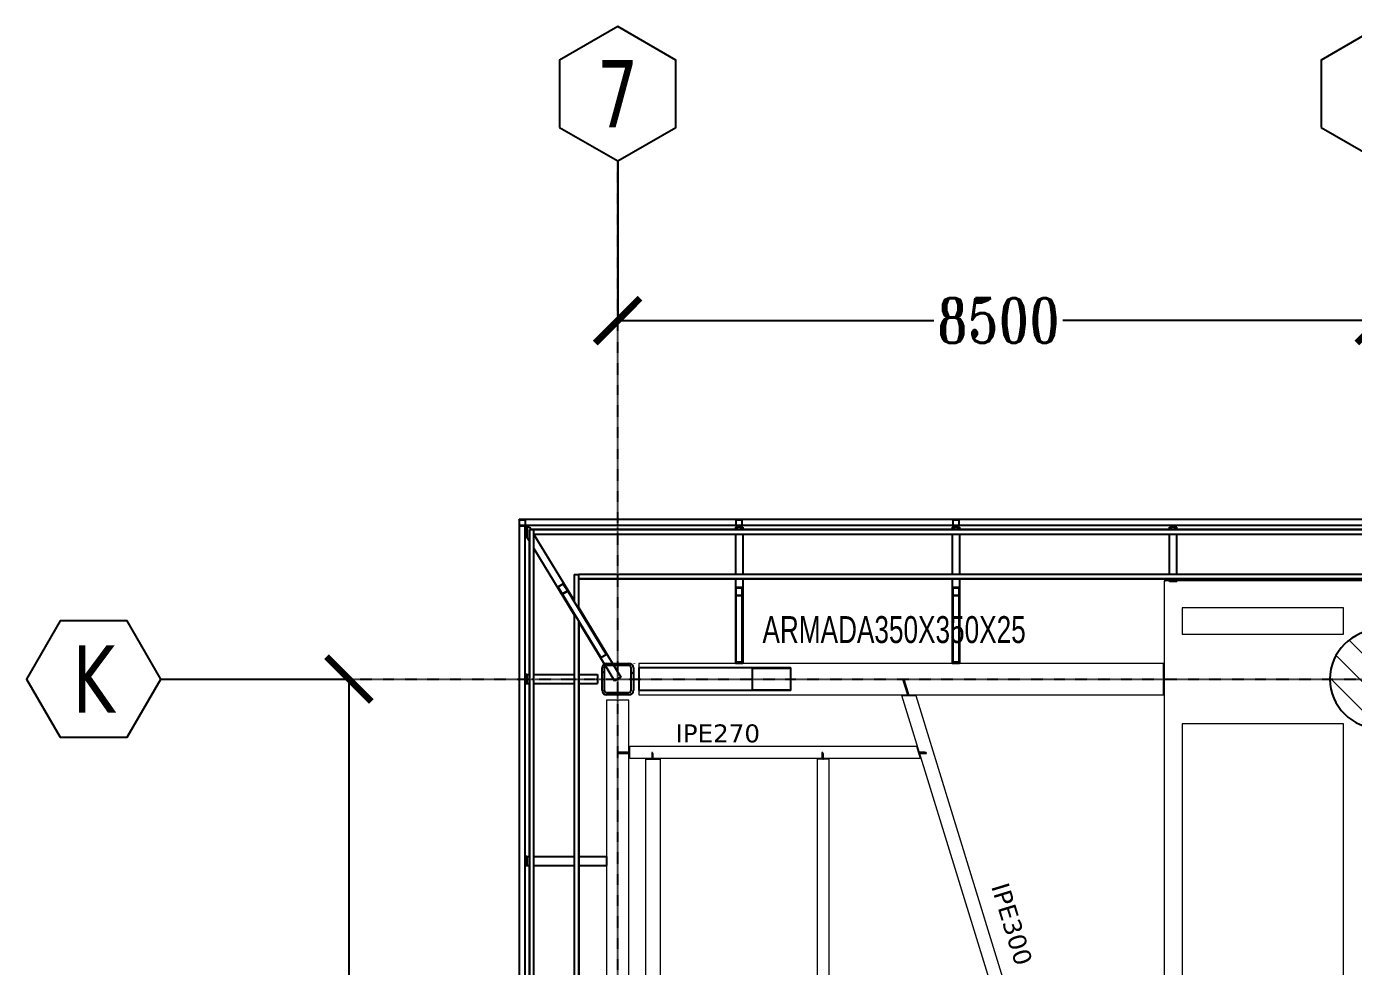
# Model space of a CAD drawing. Header units: millimetres. Extents: x -6598 to 74598, y -11659 to 33736.
# Drawn here: x -6598 to 8212, y 22294 to 32781 of the extents above; entities that cross this region are included whole.
import ezdxf
from ezdxf.enums import TextEntityAlignment as Align

# ---------------------------------------------------------------- set-up
doc = ezdxf.new("R2010")
doc.units = ezdxf.units.MM
doc.header["$LTSCALE"] = 0.95
doc.linetypes.add('DXK_LINE_DOT3', pattern=[5.9187, 2.979, -0.9799, 0.9799, -0.9799])
for name, color, linetype, lineweight in [('0-1', 7, 'Continuous', 5), ('E_B_PLACA-1', 10, 'Continuous', 25), ('E_B_PLACA-2', 254, 'Continuous', 25), ('E_COLUMNAS', 1, 'Continuous', 18), ('E_COLUMNAS-1', 254, 'Continuous', 25), ('E_COLUMNAS-2', 1, 'Continuous', 9), ('E_COLUMNAS-3', 1, 'Continuous', 35), ('E_COLUMNAS-4', 1, 'Continuous', 25), ('E_TEXTO', 3, 'Continuous', 9), ('E_VIGAS', 5, 'Continuous', 9), ('E_VIGAS-1', 5, 'Continuous', 25), ('E_VIGAS-2', 10, 'Continuous', 25), ('E_VIGAS-3', 5, 'Continuous', 25), ('HCB-VIGAS', 4, 'Continuous', 15), ('S-COLS-HDLN-1', 52, 'Continuous', 9)]:
    doc.layers.add(name, color=color, linetype=linetype, lineweight=lineweight)
for name, color, linetype in [('COTAS', 8, 'Continuous'), ('HCB-EJES', 1, 'Continuous'), ('HCB-ROTULOS', 2, 'Continuous')]:
    doc.layers.add(name, color=color, linetype=linetype)
doc.styles.add('Arial Narrow', font='', dxfattribs={"width": 0.85, "height": 0.3})
doc.styles.add('ROMANT', font='romant.shx', dxfattribs={"width": 0.8})
doc.styles.add('VERDANA', font='verdana.ttf')
doc.styles.get('Arial Narrow').set_extended_font_data('Arial Narrow')
doc.dimstyles.new('1.125', dxfattribs={"dimscale": 0, "dimtxt": 500, "dimasz": 500, "dimexe": 4, "dimexo": 4, "dimgap": 15, "dimtad": 0, "dimdec": 0, "dimzin": 4, "dimdsep": 46, "dimtxsty": 'ROMANT', "dimblk": 'ARCHTICK', "dimcen": -10, "dimclrd": 256, "dimclrt": 3, "dimadec": 0, "dimazin": 0, "dimtfac": 1, "dimtdec": 0, "dimtix": 1, "dimtmove": 0, "dimatfit": 0, "dimldrblk": 'OBLIQUE', "dimfxl": 0.05, "dimtolj": 1, "dimtzin": 0, "dimarcsym": 0})
pattern_1 = [(45, (0, 0), (-0.3768879, 0.3768879), []), (45, (0, 0.571), (-0.3768879, 0.3768879), [])]

# ---------------------------------------------------------------- blocks, each defined once
blk = doc.blocks.new('EST_SFM_VIGA-METALICA-SECCION-C - EST_SFM_VIGA-METALICA-UPN160-1604346-_58_00m_N_E_-NIVEL-15 DOC')
at = {"layer": 'E_VIGAS-1'}
for p, q in [((-35.18, 0.012), (-35.18, 0.018)), ((-35.174, 0.018), (-35.18, 0.018)), ((-32.755, 0.018), (-35.116, 0.018)), ((-30.335, 0.018), (-32.697, 0.018)), ((30.11, 0.018), (-30.277, 0.018)), ((-35.178, -0.047), (-35.112, -0.047)), ((-35.11, -0.047), (-32.761, -0.047)), ((-32.76, -0.047), (-32.693, -0.047)), ((-32.692, -0.047), (-30.341, -0.047)), ((-30.34, -0.047), (-30.273, -0.047)), ((-30.272, -0.047), (30.104, -0.047))]:
    blk.add_line(p, q, dxfattribs=at)
blk = doc.blocks.new('EST_SFM_VIGA-METALICA-SECCION-C - EST_SFM_VIGA-METALICA-UPN160-1602621-_58_00m_N_E_-NIVEL-15 DOC')
at = {"layer": 'E_VIGAS-1'}
for p, q in [((-14.46, -0.016), (-14.46, 0.047)), ((-14.457, 0.047), (-14.46, 0.047)), ((14.466, 0.047), (-14.455, 0.047)), ((-14.46, -0.018), (14.471, -0.018))]:
    blk.add_line(p, q, dxfattribs=at)
blk = doc.blocks.new('EST_SFM_VIGA-METALICA-SECCION-C - EST_SFM_VIGA-METALICA-UPN100-1529610-_58_00m_N_E_-NIVEL-15 DOC')
at = {"layer": 'E_VIGAS-2'}
for p, q in [((-14.442, -0.018), (-14.442, 0.032)), ((14.393, 0.032), (-14.441, 0.032)), ((-14.442, -0.018), (14.393, -0.018))]:
    blk.add_line(p, q, dxfattribs=at)
blk = doc.blocks.new('EST_SFM_VIGA-METALICA-SECCION-C - EST_SFM_VIGA-METALICA-UPN100-1529678-_58_00m_N_E_-NIVEL-15 DOC')
at = {"layer": 'E_VIGAS-2'}
for p, q in [((-13.943, -0.032), (-13.943, 0.018)), ((-13.556, 0.018), (-13.943, 0.018)), ((13.374, 0.018), (-13.422, 0.018)), ((-13.942, -0.032), (-13.638, -0.032)), ((-13.504, -0.032), (13.456, -0.032))]:
    blk.add_line(p, q, dxfattribs=at)
blk = doc.blocks.new('EST_SFM_VIGA-METALICA-SECCION-C - EST_SFM_VIGA-METALICA-UPN100-1526554-_58_00m_N_E_-NIVEL-15 DOC')
at = {"layer": 'E_VIGAS-2'}
for p, q in [((-34.929, -0.032), (-34.929, 0.018)), ((34.942, 0.018), (-34.929, 0.018)), ((-34.929, -0.032), (34.942, -0.032))]:
    blk.add_line(p, q, dxfattribs=at)
blk = doc.blocks.new('EST_SFM_VIGA-METALICA-SECCION-C - EST_SFM_VIGA-METALICA-UPN100-1526616-_58_00m_N_E_-NIVEL-15 DOC')
at = {"layer": 'E_VIGAS-2'}
for p, q in [((-34.827, -0.018), (-34.827, 0.032)), ((34.044, 0.032), (-34.827, 0.032)), ((-34.827, -0.018), (34.044, -0.018))]:
    blk.add_line(p, q, dxfattribs=at)
blk = doc.blocks.new('EST_SCM_COLUMNA-METALICA-SECCION-CUADRADA - EST_SCM_COLUMNA-TUBULAR-CUADRADA_PTEØ_70x70 e_3mm-V1-_58_00m_N_E_-NIVEL-15 DOC')
at = {"layer": 'E_COLUMNAS-1'}
for p, q in [((-0.035, 0.029), (-0.035, -0.029)), ((-0.032, -0.029), (-0.032, 0.029)), ((0.029, 0.035), (-0.029, 0.035)), ((-0.029, 0.032), (0.029, 0.032)), ((0.032, 0.029), (0.032, -0.029)), ((0.035, -0.029), (0.035, 0.029)), ((0.029, -0.032), (-0.029, -0.032)), ((-0.029, -0.035), (0.029, -0.035))]:
    blk.add_line(p, q, dxfattribs=at)
for centre, radius, start, end in [((-0.029, 0.029), 0.006, 90, 180), ((-0.029, 0.029), 0.003, 90, 180), ((0.029, 0.029), 0.006, 360, 90), ((0.029, 0.029), 0.003, 0, 90), ((-0.029, -0.029), 0.006, 180, 270), ((-0.029, -0.029), 0.003, 180, 270), ((0.029, -0.029), 0.006, 270, 360), ((0.029, -0.029), 0.003, 270, 360), ((0.029, -0.029), 0.006, 280, 350), ((0.029, -0.029), 0.003, 300, 330)]:
    blk.add_arc(centre, radius, start, end, dxfattribs=at)
blk = doc.blocks.new('EST_SCM_COLUMNA-METALICA-SECCION-CUADRADA - EST_SCM_COLUMNA-TUBULAR-CUADRADA_PTEØ_70x70 e_3mm-V6-_58_00m_N_E_-NIVEL-15 DOC')
at = {"layer": 'E_COLUMNAS-2'}
h = blk.add_hatch(dxfattribs=at)
h.set_pattern_fill('FP_3', color=256, style=0, pattern_type=2)
h.set_pattern_definition([(135, (72.807, -167.908), (-0.15909903, -0.15909903), [])])
h.paths.add_polyline_path([(0.029, -0.035), (0.033, -0.033), (0.035, -0.029), (0.031, -0.031)])
h.paths.add_polyline_path([(-0.029, -0.035), (-0.031, -0.031), (-0.035, -0.029), (-0.033, -0.033)])
h.paths.add_polyline_path([(-0.009, -0.035), (0.029, -0.035), (0.029, -0.032), (-0.029, -0.032), (-0.029, -0.035)])
h.paths.add_polyline_path([(-0.035, 0.029), (-0.031, 0.031), (-0.029, 0.035), (-0.033, 0.033)])
h.paths.add_polyline_path([(-0.032, -0.029), (-0.032, 0.029), (-0.035, 0.029), (-0.035, -0.029)])
h.paths.add_polyline_path([(0.035, 0.029), (0.033, 0.033), (0.029, 0.035), (0.031, 0.031)])
h.paths.add_polyline_path([(0.032, -0.029), (0.035, -0.029), (0.035, 0.029), (0.032, 0.029)])
h.paths.add_polyline_path([(-0.029, 0.032), (0.029, 0.032), (0.029, 0.035), (-0.029, 0.035)])
at = {"layer": 'E_COLUMNAS-1'}
for p, q in [((-0.035, 0.029), (-0.035, -0.029)), ((-0.032, -0.029), (-0.032, 0.029)), ((0.029, 0.035), (-0.029, 0.035)), ((-0.029, 0.032), (0.029, 0.032)), ((0.032, 0.029), (0.032, -0.029)), ((0.035, -0.029), (0.035, 0.029)), ((0.029, -0.032), (-0.029, -0.032)), ((-0.029, -0.035), (0.029, -0.035))]:
    blk.add_line(p, q, dxfattribs=at)
for centre, radius, start, end in [((-0.029, 0.029), 0.006, 90, 180), ((-0.029, 0.029), 0.003, 90, 180), ((0.029, 0.029), 0.006, 360, 90), ((0.029, 0.029), 0.003, 0, 90), ((-0.029, -0.029), 0.006, 180, 270), ((-0.029, -0.029), 0.006, 190, 270), ((-0.029, -0.029), 0.003, 180, 270), ((-0.029, -0.029), 0.003, 210, 270), ((0.029, -0.029), 0.006, 270, 360), ((0.029, -0.029), 0.003, 270, 360), ((0.029, -0.029), 0.006, 270, 350), ((0.029, -0.029), 0.003, 270, 330)]:
    blk.add_arc(centre, radius, start, end, dxfattribs=at)
blk = doc.blocks.new('EST_SCM_COLUMNA-METALICA-SECCION-CUADRADA - EST_SCM_COLUMNA-TUBULAR-CUADRADA_PTEØ_70x70 e_3mm-V7-_58_00m_N_E_-NIVEL-15 DOC')
at = {"layer": 'E_COLUMNAS-1'}
for p, q in [((-0.035, 0.029), (-0.035, -0.029)), ((-0.032, -0.029), (-0.032, 0.029)), ((0.029, 0.035), (-0.029, 0.035)), ((-0.029, 0.032), (0.029, 0.032)), ((0.032, 0.029), (0.032, -0.029)), ((0.035, -0.029), (0.035, 0.029)), ((0.029, -0.032), (-0.029, -0.032)), ((-0.029, -0.035), (0.029, -0.035))]:
    blk.add_line(p, q, dxfattribs=at)
for centre, radius, start, end in [((-0.029, 0.029), 0.006, 90, 180), ((-0.029, 0.029), 0.003, 90, 180), ((0.029, 0.029), 0.006, 360, 90), ((0.029, 0.029), 0.003, 0, 90), ((-0.029, -0.029), 0.006, 180, 270), ((-0.029, -0.029), 0.006, 190, 270), ((-0.029, -0.029), 0.003, 180, 270), ((-0.029, -0.029), 0.003, 210, 270), ((0.029, -0.029), 0.006, 270, 360), ((0.029, -0.029), 0.003, 270, 360), ((0.029, -0.029), 0.006, 270, 350), ((0.029, -0.029), 0.003, 270, 330)]:
    blk.add_arc(centre, radius, start, end, dxfattribs=at)
blk = doc.blocks.new('DCTIB_CNI_EST_MOD-1A-FAC_0001_rvt-1-_58_00m_N_E_-NIVEL-15 DOC')
at = {"layer": 'E_VIGAS'}
h = blk.add_hatch(dxfattribs=at)
h.set_pattern_fill('FP_2', color=256, style=0, pattern_type=2)
h.set_pattern_definition(pattern_1)
h.paths.add_polyline_path([(-74.778, 167.111), (-74.723, 167.145), (-74.724, 167.146), (-74.779, 167.113)])
h.paths.add_polyline_path([(-74.782, 167.113), (-74.781, 167.114), (-74.798, 167.14)])
h.paths.add_polyline_path([(-74.724, 167.149), (-74.723, 167.15), (-74.769, 167.223)])
h.paths.add_polyline_path([(-74.826, 167.191), (-74.771, 167.224), (-74.772, 167.226), (-74.827, 167.193)])
h = blk.add_hatch(dxfattribs=at)
h.set_pattern_fill('FP_2', color=256, style=0, pattern_type=2)
h.set_pattern_definition(pattern_1)
h.paths.add_polyline_path([(-72.775, 167.094), (-72.775, 167.096), (-72.839, 167.096), (-72.839, 167.094), (-72.816, 167.094)])
h.paths.add_polyline_path([(-72.842, 167.098), (-72.841, 167.098), (-72.842, 167.18)])
h.paths.add_polyline_path([(-72.775, 167.182), (-72.775, 167.184), (-72.839, 167.184), (-72.839, 167.182), (-72.816, 167.182)])
at = {"layer": 'E_B_PLACA-1'}
for p, q in [((-75.147, 167.83), (-5.177, 167.83)), ((-75.147, 138.995), (-75.147, 167.83)), ((-5.727, 167.28), (-74.597, 167.28)), ((-74.597, 166.81), (-74.597, 140.014))]:
    blk.add_line(p, q, dxfattribs=at)
at = {"layer": 'E_B_PLACA-2'}
for p, q in [((-75.147, 167.83), (-75.147, 138.995)), ((-5.177, 167.83), (-75.147, 167.83)), ((-74.597, 167.28), (-5.727, 167.28)), ((-74.597, 140.014), (-74.597, 166.81))]:
    blk.add_line(p, q, dxfattribs=at)
at = {"layer": 'E_COLUMNAS-1'}
for centre, radius, start, end in [((-75.196, 167.879), 0.006, 280, 350), ((-75.196, 167.879), 0.006, 280, 350), ((-75.196, 167.879), 0.003, 300, 330), ((-75.196, 167.879), 0.003, 300, 330), ((-72.836, 167.879), 0.006, 190, 270), ((-72.836, 167.879), 0.006, 190, 270), ((-72.836, 167.879), 0.003, 210, 270), ((-72.836, 167.879), 0.003, 210, 270), ((-72.778, 167.879), 0.006, 270, 350), ((-72.778, 167.879), 0.006, 270, 350), ((-72.778, 167.879), 0.003, 270, 330), ((-72.778, 167.879), 0.003, 270, 330), ((-70.416, 167.879), 0.006, 190, 270), ((-70.416, 167.879), 0.006, 190, 270), ((-70.416, 167.879), 0.003, 210, 270), ((-70.416, 167.879), 0.003, 210, 270), ((-70.358, 167.879), 0.006, 270, 350), ((-70.358, 167.879), 0.006, 270, 350), ((-70.358, 167.879), 0.003, 270, 330), ((-70.358, 167.879), 0.003, 270, 330)]:
    blk.add_arc(centre, radius, start, end, dxfattribs=at)
at = {"layer": 'E_VIGAS-1'}
for p, q in [((-75.181, 167.84), (-75.178, 167.835)), ((-75.178, 167.826), (-75.181, 167.831)), ((-75.176, 167.859), (-75.176, 167.853)), ((-75.176, 167.853), (-75.176, 167.859)), ((-75.176, 167.859), (-75.147, 167.859)), ((-75.174, 167.865), (-75.175, 167.864)), ((-75.147, 167.858), (-75.175, 167.858)), ((-75.175, 167.858), (-75.175, 167.747)), ((-75.172, 167.87), (-75.173, 167.868)), ((-75.171, 167.875), (-75.171, 167.873)), ((-75.155, 167.859), (-75.166, 167.878)), ((-75.147, 167.858), (-75.13, 167.83)), ((-72.848, 167.858), (-72.848, 167.859)), ((-72.848, 167.859), (-72.82, 167.859)), ((-72.766, 167.858), (-72.848, 167.858)), ((-72.848, 167.858), (-72.848, 167.83)), ((-72.81, 167.876), (-72.81, 167.878)), ((-72.81, 167.864), (-72.81, 167.873)), ((-72.81, 167.859), (-72.81, 167.864)), ((-72.805, 167.878), (-72.805, 167.876)), ((-72.805, 167.873), (-72.805, 167.864)), ((-72.805, 167.864), (-72.805, 167.859)), ((-72.794, 167.859), (-72.766, 167.859)), ((-72.766, 167.859), (-72.766, 167.858)), ((-72.766, 167.858), (-72.766, 167.83)), ((-70.428, 167.858), (-70.428, 167.859)), ((-70.428, 167.859), (-70.4, 167.859)), ((-70.346, 167.858), (-70.428, 167.858)), ((-70.428, 167.858), (-70.428, 167.83)), ((-70.39, 167.876), (-70.39, 167.878)), ((-70.39, 167.864), (-70.39, 167.873)), ((-70.39, 167.859), (-70.39, 167.864)), ((-70.385, 167.878), (-70.385, 167.876)), ((-70.385, 167.873), (-70.385, 167.864)), ((-70.385, 167.864), (-70.385, 167.859)), ((-70.374, 167.859), (-70.346, 167.859)), ((-70.346, 167.859), (-70.346, 167.858)), ((-70.346, 167.858), (-70.346, 167.83)), ((-68.003, 167.859), (-67.975, 167.859)), ((-68.003, 167.858), (-68.003, 167.859)), ((-67.921, 167.858), (-68.003, 167.858)), ((-68.003, 167.83), (-68.003, 167.858)), ((-67.965, 167.864), (-67.965, 167.878)), ((-67.965, 167.859), (-67.965, 167.864)), ((-67.96, 167.878), (-67.96, 167.864)), ((-67.96, 167.864), (-67.96, 167.859)), ((-67.949, 167.859), (-67.921, 167.859)), ((-67.921, 167.859), (-67.921, 167.858)), ((-67.921, 167.83), (-67.921, 167.858)), ((-75.195, 167.791), (-75.176, 167.76)), ((-75.176, 167.749), (-75.176, 167.802)), ((-75.175, 167.747), (-75.147, 167.701)), ((-75.097, 167.777), (-74.647, 167.038)), ((-72.848, 167.78), (-72.848, 167.33)), ((-72.766, 167.78), (-72.766, 167.33)), ((-70.428, 167.78), (-70.428, 167.33)), ((-70.346, 167.78), (-70.346, 167.33)), ((-68.003, 167.33), (-68.003, 167.78)), ((-67.921, 167.33), (-67.921, 167.78)), ((-75.097, 167.619), (-74.647, 166.88)), ((-74.772, 167.226), (-74.827, 167.193)), ((-74.826, 167.191), (-74.771, 167.224)), ((-74.765, 167.216), (-74.769, 167.223)), ((-74.769, 167.223), (-74.724, 167.149)), ((-74.723, 167.15), (-74.768, 167.224)), ((-72.848, 167.28), (-72.848, 166.337)), ((-72.766, 167.28), (-72.766, 166.337)), ((-70.428, 167.28), (-70.428, 166.337)), ((-70.346, 167.28), (-70.346, 166.337)), ((-68.003, 167.252), (-68.003, 167.28)), ((-67.921, 167.252), (-68.003, 167.252)), ((-67.921, 167.252), (-67.921, 167.28)), ((-74.828, 167.188), (-74.782, 167.113)), ((-74.826, 167.188), (-74.822, 167.181)), ((-74.781, 167.114), (-74.826, 167.188)), ((-74.782, 167.113), (-74.35, 166.404)), ((-74.781, 167.114), (-74.779, 167.111)), ((-74.724, 167.146), (-74.779, 167.113)), ((-74.778, 167.111), (-74.723, 167.145)), ((-74.722, 167.146), (-74.724, 167.149)), ((-74.29, 166.44), (-74.723, 167.15)), ((-72.842, 167.18), (-72.842, 167.098)), ((-72.842, 167.098), (-72.842, 166.357)), ((-72.841, 167.18), (-72.841, 167.172)), ((-72.841, 167.098), (-72.841, 167.18)), ((-72.841, 167.098), (-72.841, 167.094)), ((-72.775, 167.184), (-72.839, 167.184)), ((-72.839, 167.182), (-72.775, 167.182)), ((-72.775, 167.096), (-72.839, 167.096)), ((-72.839, 167.094), (-72.775, 167.094)), ((-72.774, 167.172), (-72.774, 167.18)), ((-72.774, 167.18), (-72.774, 167.098)), ((-72.774, 167.094), (-72.774, 167.098)), ((-72.772, 167.098), (-72.772, 167.18)), ((-72.772, 166.357), (-72.772, 167.098)), ((-70.422, 167.18), (-70.422, 167.098)), ((-70.422, 167.098), (-70.422, 166.357)), ((-70.421, 167.18), (-70.421, 167.172)), ((-70.421, 167.098), (-70.421, 167.18)), ((-70.421, 167.098), (-70.421, 167.094)), ((-70.355, 167.184), (-70.419, 167.184)), ((-70.419, 167.182), (-70.355, 167.182)), ((-70.355, 167.096), (-70.419, 167.096)), ((-70.419, 167.094), (-70.355, 167.094)), ((-70.354, 167.172), (-70.354, 167.18)), ((-70.354, 167.18), (-70.354, 167.098)), ((-70.354, 167.094), (-70.354, 167.098)), ((-70.352, 167.098), (-70.352, 167.18)), ((-70.352, 166.357), (-70.352, 167.098)), ((-74.597, 166.956), (-74.127, 166.184)), ((-74.597, 166.798), (-74.197, 166.141)), ((-74.346, 166.402), (-74.291, 166.435)), ((-72.766, 166.337), (-72.848, 166.337)), ((-72.839, 166.353), (-72.775, 166.353)), ((-70.346, 166.337), (-70.428, 166.337)), ((-70.419, 166.353), (-70.355, 166.353)), ((-75.177, 166.212), (-75.195, 166.212)), ((-75.177, 166.175), (-75.177, 166.212)), ((-75.177, 166.212), (-75.175, 166.212)), ((-75.175, 166.112), (-75.175, 166.212)), ((-75.175, 166.212), (-75.147, 166.212)), ((-75.175, 166.212), (-75.175, 166.112)), ((-75.097, 166.212), (-74.647, 166.212)), ((-74.597, 166.212), (-74.388, 166.212)), ((-74.388, 166.212), (-74.388, 166.112)), ((-74.127, 166.184), (-74.197, 166.141)), ((-75.195, 166.165), (-75.181, 166.165)), ((-75.181, 166.16), (-75.195, 166.16)), ((-75.195, 166.112), (-75.177, 166.112)), ((-75.181, 166.165), (-75.176, 166.165)), ((-75.181, 166.165), (-75.176, 166.165)), ((-75.177, 166.165), (-75.181, 166.165)), ((-75.176, 166.16), (-75.181, 166.16)), ((-75.181, 166.16), (-75.177, 166.16)), ((-75.176, 166.16), (-75.181, 166.16)), ((-75.177, 166.112), (-75.177, 166.15)), ((-75.175, 166.112), (-75.177, 166.112)), ((-75.175, 166.112), (-75.147, 166.112)), ((-75.097, 166.112), (-74.647, 166.112)), ((-74.597, 166.112), (-74.388, 166.112)), ((-75.177, 164.182), (-75.195, 164.182)), ((-75.195, 164.135), (-75.181, 164.135)), ((-75.181, 164.13), (-75.195, 164.13)), ((-75.181, 164.135), (-75.176, 164.135)), ((-75.181, 164.135), (-75.176, 164.135)), ((-75.177, 164.135), (-75.181, 164.135)), ((-75.176, 164.13), (-75.181, 164.13)), ((-75.181, 164.13), (-75.177, 164.13)), ((-75.176, 164.13), (-75.181, 164.13)), ((-75.177, 164.145), (-75.177, 164.182)), ((-75.177, 164.182), (-75.175, 164.182)), ((-75.177, 164.082), (-75.177, 164.12)), ((-75.175, 164.082), (-75.175, 164.182)), ((-75.175, 164.182), (-75.147, 164.182)), ((-75.175, 164.182), (-75.175, 164.082)), ((-75.097, 164.182), (-74.647, 164.182)), ((-74.597, 164.182), (-74.287, 164.182)), ((-74.287, 164.182), (-74.287, 164.082)), ((-75.195, 164.082), (-75.177, 164.082)), ((-75.175, 164.082), (-75.177, 164.082)), ((-75.175, 164.082), (-75.147, 164.082)), ((-75.097, 164.082), (-74.647, 164.082)), ((-74.597, 164.082), (-74.287, 164.082))]:
    blk.add_line(p, q, dxfattribs=at)
at = {"layer": 'E_VIGAS-1', "flags": 128}
for points in [[(-75.195, 167.863), (-75.191, 167.857), (-75.186, 167.848), (-75.181, 167.84)], [(-75.181, 167.831), (-75.186, 167.838), (-75.191, 167.847), (-75.195, 167.854)], [(-75.17, 167.878), (-75.171, 167.874), (-75.172, 167.869), (-75.175, 167.864), (-75.178, 167.861), (-75.182, 167.857), (-75.186, 167.855), (-75.19, 167.854)], [(-75.147, 167.859), (-75.147, 167.858), (-75.147, 167.858)], [(-75.175, 167.747), (-75.176, 167.747), (-75.176, 167.749)], [(-74.768, 167.224), (-74.768, 167.225), (-74.769, 167.225), (-74.77, 167.226), (-74.77, 167.226), (-74.771, 167.226), (-74.772, 167.226), (-74.772, 167.226)], [(-74.771, 167.224), (-74.771, 167.224), (-74.771, 167.224), (-74.771, 167.224), (-74.77, 167.224), (-74.77, 167.224), (-74.77, 167.224), (-74.769, 167.224), (-74.769, 167.223)], [(-74.827, 167.193), (-74.828, 167.192), (-74.828, 167.192), (-74.828, 167.191), (-74.828, 167.19), (-74.828, 167.189), (-74.828, 167.188), (-74.828, 167.188)], [(-74.826, 167.188), (-74.826, 167.189), (-74.827, 167.189), (-74.827, 167.19), (-74.827, 167.19), (-74.826, 167.19), (-74.826, 167.191), (-74.826, 167.191)], [(-74.782, 167.113), (-74.782, 167.113), (-74.781, 167.112), (-74.78, 167.112), (-74.78, 167.111), (-74.779, 167.111), (-74.778, 167.111), (-74.778, 167.111)], [(-74.779, 167.113), (-74.779, 167.113), (-74.779, 167.113), (-74.78, 167.113), (-74.78, 167.113), (-74.78, 167.113), (-74.781, 167.114), (-74.781, 167.114)], [(-74.724, 167.149), (-74.724, 167.149), (-74.724, 167.148), (-74.723, 167.148), (-74.724, 167.147), (-74.724, 167.147), (-74.724, 167.147), (-74.724, 167.146)], [(-74.723, 167.145), (-74.722, 167.145), (-74.722, 167.146), (-74.722, 167.146), (-74.722, 167.147), (-74.722, 167.148), (-74.722, 167.149), (-74.723, 167.15)], [(-72.839, 167.184), (-72.84, 167.184), (-72.84, 167.184), (-72.841, 167.183), (-72.841, 167.183), (-72.842, 167.182), (-72.842, 167.181), (-72.842, 167.18)], [(-72.842, 167.098), (-72.842, 167.097), (-72.842, 167.096), (-72.841, 167.095), (-72.841, 167.095), (-72.84, 167.094), (-72.84, 167.094), (-72.839, 167.094)], [(-72.841, 167.18), (-72.841, 167.181), (-72.84, 167.181), (-72.84, 167.182), (-72.84, 167.182), (-72.84, 167.182), (-72.839, 167.182), (-72.839, 167.182)], [(-72.839, 167.096), (-72.839, 167.096), (-72.84, 167.096), (-72.84, 167.096), (-72.84, 167.096), (-72.84, 167.097), (-72.841, 167.097), (-72.841, 167.098)], [(-72.772, 167.18), (-72.772, 167.181), (-72.772, 167.182), (-72.773, 167.183), (-72.773, 167.183), (-72.774, 167.184), (-72.774, 167.184), (-72.775, 167.184)], [(-72.775, 167.182), (-72.775, 167.182), (-72.774, 167.182), (-72.774, 167.182), (-72.774, 167.182), (-72.774, 167.181), (-72.774, 167.181), (-72.774, 167.18)], [(-72.775, 167.094), (-72.774, 167.094), (-72.774, 167.094), (-72.773, 167.095), (-72.773, 167.095), (-72.772, 167.096), (-72.772, 167.097), (-72.772, 167.098)], [(-72.774, 167.098), (-72.774, 167.097), (-72.774, 167.097), (-72.774, 167.096), (-72.774, 167.096), (-72.774, 167.096), (-72.775, 167.096), (-72.775, 167.096)], [(-70.419, 167.184), (-70.42, 167.184), (-70.42, 167.184), (-70.421, 167.183), (-70.421, 167.183), (-70.422, 167.182), (-70.422, 167.181), (-70.422, 167.18)], [(-70.422, 167.098), (-70.422, 167.097), (-70.422, 167.096), (-70.421, 167.095), (-70.421, 167.095), (-70.42, 167.094), (-70.42, 167.094), (-70.419, 167.094)], [(-70.421, 167.18), (-70.421, 167.181), (-70.42, 167.181), (-70.42, 167.182), (-70.42, 167.182), (-70.42, 167.182), (-70.419, 167.182), (-70.419, 167.182)], [(-70.419, 167.096), (-70.419, 167.096), (-70.42, 167.096), (-70.42, 167.096), (-70.42, 167.096), (-70.42, 167.097), (-70.421, 167.097), (-70.421, 167.098)], [(-70.352, 167.18), (-70.352, 167.181), (-70.352, 167.182), (-70.353, 167.183), (-70.353, 167.183), (-70.354, 167.184), (-70.354, 167.184), (-70.355, 167.184)], [(-70.355, 167.182), (-70.355, 167.182), (-70.354, 167.182), (-70.354, 167.182), (-70.354, 167.182), (-70.354, 167.181), (-70.354, 167.181), (-70.354, 167.18)], [(-70.355, 167.094), (-70.354, 167.094), (-70.354, 167.094), (-70.353, 167.095), (-70.353, 167.095), (-70.352, 167.096), (-70.352, 167.097), (-70.352, 167.098)], [(-70.354, 167.098), (-70.354, 167.097), (-70.354, 167.097), (-70.354, 167.096), (-70.354, 167.096), (-70.354, 167.096), (-70.355, 167.096), (-70.355, 167.096)], [(-74.346, 166.402), (-74.346, 166.402), (-74.347, 166.402), (-74.348, 166.402), (-74.348, 166.402), (-74.349, 166.403), (-74.35, 166.403), (-74.35, 166.404)], [(-74.29, 166.44), (-74.29, 166.44), (-74.29, 166.439), (-74.29, 166.438), (-74.29, 166.437), (-74.29, 166.436), (-74.29, 166.436), (-74.291, 166.435)], [(-72.842, 166.357), (-72.842, 166.356), (-72.842, 166.355), (-72.841, 166.355), (-72.841, 166.354), (-72.84, 166.354), (-72.84, 166.353), (-72.839, 166.353)], [(-72.775, 166.353), (-72.774, 166.353), (-72.774, 166.354), (-72.773, 166.354), (-72.773, 166.355), (-72.772, 166.355), (-72.772, 166.356), (-72.772, 166.357)], [(-70.422, 166.357), (-70.422, 166.356), (-70.422, 166.355), (-70.421, 166.355), (-70.421, 166.354), (-70.42, 166.354), (-70.42, 166.353), (-70.419, 166.353)], [(-70.355, 166.353), (-70.354, 166.353), (-70.354, 166.354), (-70.353, 166.354), (-70.353, 166.355), (-70.352, 166.355), (-70.352, 166.356), (-70.352, 166.357)]]:
    blk.add_lwpolyline(points, dxfattribs=at)
at = {"layer": 'E_VIGAS-1'}
for points, knots in [([(-75.181, 167.84), (-75.181, 167.84), (-75.181, 167.839), (-75.18, 167.839), (-75.18, 167.838), (-75.179, 167.838), (-75.179, 167.838), (-75.179, 167.838), (-75.178, 167.838), (-75.178, 167.838), (-75.178, 167.839), (-75.178, 167.839), (-75.177, 167.84), (-75.177, 167.84), (-75.177, 167.84), (-75.177, 167.84), (-75.177, 167.84), (-75.177, 167.841), (-75.177, 167.841), (-75.177, 167.842), (-75.177, 167.842), (-75.177, 167.843), (-75.177, 167.843), (-75.177, 167.843), (-75.177, 167.843), (-75.177, 167.844), (-75.177, 167.844), (-75.177, 167.845), (-75.176, 167.846), (-75.176, 167.847), (-75.176, 167.848), (-75.176, 167.85), (-75.176, 167.852), (-75.176, 167.853)], [0, 0, 0, 0, 0.071429, 0.142857, 0.160714, 0.178571, 0.214286, 0.25, 0.285714, 0.321429, 0.357143, 0.392857, 0.410714, 0.419643, 0.428571, 0.4375, 0.446429, 0.464286, 0.5, 0.535714, 0.553571, 0.5625, 0.571429, 0.580357, 0.589286, 0.607143, 0.642857, 0.678571, 0.714286, 0.75, 0.785714, 0.857143, 1, 1, 1, 1]), ([(-75.178, 167.838), (-75.178, 167.838), (-75.179, 167.838), (-75.179, 167.838), (-75.179, 167.838), (-75.18, 167.838), (-75.18, 167.839), (-75.181, 167.839), (-75.181, 167.84), (-75.181, 167.84)], [0.7142857, 0.7142857, 0.7142857, 0.7142857, 0.75, 0.7857143, 0.8214286, 0.8392857, 0.8571429, 0.9285714, 1, 1, 1, 1]), ([(-75.176, 167.802), (-75.176, 167.803), (-75.176, 167.807), (-75.177, 167.811), (-75.177, 167.815), (-75.178, 167.821), (-75.179, 167.826), (-75.181, 167.83), (-75.181, 167.831)], [0, 0, 0, 0, 0.142857, 0.285714, 0.428571, 0.571429, 0.857143, 1, 1, 1, 1]), ([(-75.176, 167.853), (-75.176, 167.852), (-75.176, 167.85), (-75.176, 167.848), (-75.176, 167.847), (-75.176, 167.846), (-75.177, 167.845), (-75.177, 167.844), (-75.177, 167.844), (-75.177, 167.843), (-75.177, 167.843), (-75.177, 167.843), (-75.177, 167.843)], [0, 0, 0, 0, 0.1428571, 0.2142857, 0.25, 0.2857143, 0.3214286, 0.3571429, 0.3928571, 0.4107143, 0.4196429, 0.4285714, 0.4285714, 0.4285714, 0.4285714]), ([(-72.82, 167.859), (-72.819, 167.859), (-72.818, 167.859), (-72.815, 167.859), (-72.813, 167.86), (-72.811, 167.86), (-72.81, 167.862), (-72.81, 167.863), (-72.81, 167.864)], [0, 0, 0, 0, 0.142857, 0.285714, 0.428571, 0.571429, 0.785714, 1, 1, 1, 1]), ([(-72.81, 167.864), (-72.81, 167.863), (-72.81, 167.862), (-72.812, 167.86), (-72.813, 167.86), (-72.815, 167.859), (-72.816, 167.859), (-72.817, 167.859), (-72.819, 167.859), (-72.82, 167.859)], [0, 0, 0, 0, 0.285714, 0.428571, 0.571429, 0.678571, 0.732143, 0.785714, 1, 1, 1, 1]), ([(-72.794, 167.859), (-72.795, 167.859), (-72.796, 167.859), (-72.799, 167.859), (-72.801, 167.86), (-72.803, 167.86), (-72.804, 167.862), (-72.805, 167.863), (-72.805, 167.864)], [0, 0, 0, 0, 0.142857, 0.285714, 0.428571, 0.571429, 0.785714, 1, 1, 1, 1]), ([(-72.805, 167.864), (-72.805, 167.863), (-72.804, 167.862), (-72.803, 167.86), (-72.801, 167.86), (-72.8, 167.859), (-72.799, 167.859), (-72.797, 167.859), (-72.795, 167.859), (-72.794, 167.859)], [0, 0, 0, 0, 0.285714, 0.428571, 0.571429, 0.678571, 0.732143, 0.785714, 1, 1, 1, 1]), ([(-70.4, 167.859), (-70.399, 167.859), (-70.398, 167.859), (-70.395, 167.859), (-70.393, 167.86), (-70.391, 167.86), (-70.39, 167.862), (-70.39, 167.863), (-70.39, 167.864)], [0, 0, 0, 0, 0.142857, 0.285714, 0.428571, 0.571429, 0.785714, 1, 1, 1, 1]), ([(-70.39, 167.864), (-70.39, 167.863), (-70.39, 167.862), (-70.392, 167.86), (-70.393, 167.86), (-70.395, 167.859), (-70.396, 167.859), (-70.397, 167.859), (-70.399, 167.859), (-70.4, 167.859)], [0, 0, 0, 0, 0.285714, 0.428571, 0.571429, 0.678571, 0.732143, 0.785714, 1, 1, 1, 1]), ([(-70.374, 167.859), (-70.375, 167.859), (-70.376, 167.859), (-70.379, 167.859), (-70.381, 167.86), (-70.383, 167.86), (-70.384, 167.862), (-70.385, 167.863), (-70.385, 167.864)], [0, 0, 0, 0, 0.142857, 0.285714, 0.428571, 0.571429, 0.785714, 1, 1, 1, 1]), ([(-70.385, 167.864), (-70.385, 167.863), (-70.384, 167.862), (-70.383, 167.86), (-70.381, 167.86), (-70.38, 167.859), (-70.379, 167.859), (-70.377, 167.859), (-70.375, 167.859), (-70.374, 167.859)], [0, 0, 0, 0, 0.285714, 0.428571, 0.571429, 0.678571, 0.732143, 0.785714, 1, 1, 1, 1]), ([(-67.965, 167.864), (-67.965, 167.863), (-67.965, 167.862), (-67.967, 167.86), (-67.968, 167.86), (-67.97, 167.859), (-67.971, 167.859), (-67.972, 167.859), (-67.974, 167.859), (-67.975, 167.859)], [0, 0, 0, 0, 0.285714, 0.428571, 0.571429, 0.678571, 0.732143, 0.785714, 1, 1, 1, 1]), ([(-67.975, 167.859), (-67.974, 167.859), (-67.973, 167.859), (-67.97, 167.859), (-67.968, 167.86), (-67.966, 167.86), (-67.965, 167.862), (-67.965, 167.863), (-67.965, 167.864)], [0, 0, 0, 0, 0.142857, 0.285714, 0.428571, 0.571429, 0.785714, 1, 1, 1, 1]), ([(-67.96, 167.864), (-67.96, 167.863), (-67.959, 167.862), (-67.958, 167.86), (-67.956, 167.86), (-67.955, 167.859), (-67.954, 167.859), (-67.952, 167.859), (-67.95, 167.859), (-67.949, 167.859)], [0, 0, 0, 0, 0.285714, 0.428571, 0.571429, 0.678571, 0.732143, 0.785714, 1, 1, 1, 1]), ([(-67.949, 167.859), (-67.95, 167.859), (-67.951, 167.859), (-67.954, 167.859), (-67.956, 167.86), (-67.958, 167.86), (-67.959, 167.862), (-67.96, 167.863), (-67.96, 167.864)], [0, 0, 0, 0, 0.142857, 0.285714, 0.428571, 0.571429, 0.785714, 1, 1, 1, 1]), ([(-75.181, 166.165), (-75.181, 166.165), (-75.18, 166.165), (-75.179, 166.166), (-75.178, 166.167), (-75.177, 166.168), (-75.177, 166.17), (-75.177, 166.171), (-75.177, 166.172), (-75.177, 166.174), (-75.177, 166.175)], [0, 0, 0, 0, 0.142857, 0.285714, 0.428571, 0.571429, 0.678571, 0.732143, 0.785714, 1, 1, 1, 1]), ([(-75.177, 166.15), (-75.177, 166.151), (-75.177, 166.152), (-75.177, 166.154), (-75.177, 166.156), (-75.178, 166.158), (-75.179, 166.159), (-75.181, 166.16), (-75.181, 166.16)], [0, 0, 0, 0, 0.142857, 0.285714, 0.428571, 0.571429, 0.785714, 1, 1, 1, 1]), ([(-75.181, 164.135), (-75.181, 164.135), (-75.18, 164.135), (-75.179, 164.136), (-75.178, 164.137), (-75.177, 164.138), (-75.177, 164.14), (-75.177, 164.141), (-75.177, 164.142), (-75.177, 164.144), (-75.177, 164.145)], [0, 0, 0, 0, 0.142857, 0.285714, 0.428571, 0.571429, 0.678571, 0.732143, 0.785714, 1, 1, 1, 1]), ([(-75.177, 164.12), (-75.177, 164.121), (-75.177, 164.122), (-75.177, 164.124), (-75.177, 164.126), (-75.178, 164.128), (-75.179, 164.129), (-75.181, 164.13), (-75.181, 164.13)], [0, 0, 0, 0, 0.142857, 0.285714, 0.428571, 0.571429, 0.785714, 1, 1, 1, 1])]:
    blk.add_open_spline(points, degree=3, knots=knots, dxfattribs=at)
for points in [[(-75.181, 167.831), (-75.18, 167.829), (-75.179, 167.826), (-75.178, 167.824)], [(-75.177, 167.815), (-75.177, 167.813), (-75.176, 167.809), (-75.176, 167.804), (-75.176, 167.802)], [(-75.175, 167.858), (-75.175, 167.858), (-75.176, 167.858), (-75.176, 167.859), (-75.176, 167.859)]]:
    blk.add_open_spline(points, degree=3, dxfattribs=at)
at = {"layer": 'E_COLUMNAS-1'}
for name, p in [('EST_SCM_COLUMNA-METALICA-SECCION-CUADRADA - EST_SCM_COLUMNA-TUBULAR-CUADRADA_PTEØ_70x70 e_3mm-V1-_58_00m_N_E_-NIVEL-15 DOC', (-75.225, 167.908)), ('EST_SCM_COLUMNA-METALICA-SECCION-CUADRADA - EST_SCM_COLUMNA-TUBULAR-CUADRADA_PTEØ_70x70 e_3mm-V6-_58_00m_N_E_-NIVEL-15 DOC', (-72.807, 167.908)), ('EST_SCM_COLUMNA-METALICA-SECCION-CUADRADA - EST_SCM_COLUMNA-TUBULAR-CUADRADA_PTEØ_70x70 e_3mm-V7-_58_00m_N_E_-NIVEL-15 DOC', (-70.387, 167.908))]:
    blk.add_blockref(name, p, dxfattribs=at)
at = {"layer": 'E_VIGAS-1'}
for name, p in [('EST_SFM_VIGA-METALICA-SECCION-C - EST_SFM_VIGA-METALICA-UPN160-1604346-_58_00m_N_E_-NIVEL-15 DOC', (-40.081, 167.925)), ('EST_SFM_VIGA-METALICA-SECCION-C - EST_SFM_VIGA-METALICA-UPN100-1526554-_58_00m_N_E_-NIVEL-15 DOC', (-40.169, 167.812)), ('EST_SFM_VIGA-METALICA-SECCION-C - EST_SFM_VIGA-METALICA-UPN100-1526616-_58_00m_N_E_-NIVEL-15 DOC', (-39.77, 167.298))]:
    blk.add_blockref(name, p, dxfattribs=at)
for name, p, rotation in [('EST_SFM_VIGA-METALICA-SECCION-C - EST_SFM_VIGA-METALICA-UPN160-1602621-_58_00m_N_E_-NIVEL-15 DOC', (-75.242, 153.418), 270), ('EST_SFM_VIGA-METALICA-SECCION-C - EST_SFM_VIGA-METALICA-UPN100-1529610-_58_00m_N_E_-NIVEL-15 DOC', (-75.13, 153.388), 269.9999999999999), ('EST_SFM_VIGA-METALICA-SECCION-C - EST_SFM_VIGA-METALICA-UPN100-1529678-_58_00m_N_E_-NIVEL-15 DOC', (-74.615, 153.388), 270.0000000000001)]:
    blk.add_blockref(name, p, dxfattribs=dict(at, rotation=rotation))
blk = doc.blocks.new('EST_SCM_COLUMNA-SECCION-CIRCULAR - EST_SCM_COLUMNA-CONCRETO-CIRCULAR_Ø_110cm-1246219-_58_00m_N_E_-NIVEL-15 DOC')
at = {"layer": 'E_COLUMNAS'}
h = blk.add_hatch(dxfattribs=at)
h.set_pattern_fill('FP_15', color=256, style=0, pattern_type=2)
h.set_pattern_definition([(135, (65.662, -166.162), (-0.15909903, -0.15909903), [])])
h.paths.add_polyline_path([(0.041, -0.548), (0.122, -0.536), (0.201, -0.512), (0.275, -0.476), (0.343, -0.43), (0.403, -0.374), (0.454, -0.31), (0.496, -0.239), (0.526, -0.162), (0.544, -0.082), (0.55, 0), (0.544, 0.082), (0.526, 0.162), (0.492, 0.245), (0.454, 0.31), (0.402, 0.375), (0.343, 0.43), (0.275, 0.476), (0.201, 0.512), (0.122, 0.536), (0.041, 0.548), (-0.041, 0.548), (-0.122, 0.536), (-0.201, 0.512), (-0.275, 0.476), (-0.343, 0.43), (-0.403, 0.374), (-0.454, 0.31), (-0.496, 0.239), (-0.526, 0.162), (-0.544, 0.082), (-0.55, 0), (-0.544, -0.082), (-0.526, -0.162), (-0.496, -0.239), (-0.454, -0.31), (-0.403, -0.374), (-0.343, -0.43), (-0.275, -0.476), (-0.201, -0.512), (-0.122, -0.536), (-0.041, -0.548)])
at = {"layer": 'E_COLUMNAS-4'}
for start, end in [(0, 180), (180, 0)]:
    blk.add_arc((0, 0), 0.55, start, end, dxfattribs=at)
blk = doc.blocks.new('EST_SCM_COLUMNA-METALICA-SECCION-CUADRADA - EST_SCM_COLUMNA-TUBULAR-CUADRADA_ARMADA_350X350X25-V24-_58_00m_N_E_-NIVEL-15 DOC')
at = {"layer": 'S-COLS-HDLN-1'}
h = blk.add_hatch(dxfattribs=at)
h.set_pattern_fill('FP_23', color=256, style=0, pattern_type=2)
h.set_pattern_definition([(135, (74.162, -166.162), (-0.15909903, -0.15909903), [])])
h.paths.add_polyline_path([(0.125, -0.175), (0.144, -0.171), (0.16, -0.16), (0.171, -0.144), (0.175, -0.125), (0.174, 0.13), (0.171, 0.144), (0.16, 0.16), (0.144, 0.171), (0.125, 0.175), (-0.125, 0.175), (-0.144, 0.171), (-0.16, 0.16), (-0.171, 0.144), (-0.175, 0.125), (-0.175, -0.125), (-0.171, -0.144), (-0.16, -0.16), (-0.144, -0.171), (-0.125, -0.175), (0.072, -0.175)])
h.paths.add_polyline_path([(-0.125, -0.15), (-0.138, -0.147), (-0.147, -0.138), (-0.15, -0.125), (-0.149, 0.13), (-0.147, 0.137), (-0.138, 0.147), (-0.125, 0.15), (0.125, 0.15), (0.137, 0.147), (0.147, 0.137), (0.15, 0.125), (0.15, -0.125), (0.147, -0.138), (0.137, -0.147), (0.125, -0.15), (-0.07, -0.15)])
at = {"layer": 'E_COLUMNAS-4'}
for p, q in [((-0.125, 0.175), (0.125, 0.175)), ((0.125, 0.15), (-0.125, 0.15)), ((-0.175, -0.125), (-0.175, 0.125)), ((-0.15, 0.125), (-0.15, -0.125)), ((0.15, -0.125), (0.15, 0.125)), ((0.175, 0.125), (0.175, -0.125)), ((-0.125, -0.15), (0.125, -0.15)), ((0.125, -0.175), (-0.125, -0.175))]:
    blk.add_line(p, q, dxfattribs=at)
for centre, radius, start, end in [((-0.125, 0.125), 0.05, 90, 180), ((-0.125, 0.125), 0.025, 90, 180), ((0.125, 0.125), 0.05, 0, 90), ((0.125, 0.125), 0.025, 360, 90), ((-0.125, -0.125), 0.05, 180, 270), ((-0.125, -0.125), 0.025, 180, 270), ((0.125, -0.125), 0.05, 270, 0), ((0.125, -0.125), 0.025, 270, 360)]:
    blk.add_arc(centre, radius, start, end, dxfattribs=at)
blk = doc.blocks.new('_ArchTick')
at = {"color": 0, "linetype": 'ByBlock', "const_width": 0.15}
blk.add_lwpolyline([(-0.5, -0.5), (0.5, 0.5)], dxfattribs=at)
blk = doc.blocks.new('*D636')
at = {"layer": 'COTAS', "color": 0, "lineweight": -2, "transparency": 16777216}
for p, q in [((-5094, 25500), (-2996, 25500)), ((-5094, 17000), (-2996, 17000))]:
    blk.add_line(p, q, dxfattribs=at)
at = {"layer": 'COTAS', "lineweight": -2, "transparency": 16777216}
for p, q in [((-3000, 25500), (-3000, 21970)), ((-3000, 17000), (-3000, 20530))]:
    blk.add_line(p, q, dxfattribs=at)
at = {"layer": 'Defpoints', "color": 0, "transparency": 16777216}
for p in [(-5098, 25500), (-3000, 25500), (-5098, 17000)]:
    blk.add_point(p, dxfattribs=at)
at = {"layer": 'COTAS', "lineweight": -2, "transparency": 16777216, "xscale": 500, "yscale": 500, "zscale": 500}
for p, rotation in [((-3000, 25500), 90), ((-3000, 17000), 270)]:
    blk.add_blockref('_ArchTick', p, dxfattribs=dict(at, rotation=rotation))
at = {"layer": 'COTAS', "color": 3, "transparency": 16777216, "insert": (-3000, 21250), "char_height": 500, "attachment_point": 5, "rotation": 90, "style": 'ROMANT'}
blk.add_mtext('\\A1;8500', dxfattribs=at)
blk = doc.blocks.new('_Oblique')
at = {"color": 0, "linetype": 'ByBlock', "lineweight": -2}
blk.add_line((-0.5, -0.5), (0.5, 0.5), dxfattribs=at)
blk = doc.blocks.new('*D640')
at = {"layer": 'COTAS', "color": 0, "lineweight": -2, "transparency": 16777216}
for p, q in [((0, 31277), (0, 29496)), ((8500, 31277), (8500, 29496))]:
    blk.add_line(p, q, dxfattribs=at)
at = {"layer": 'COTAS', "lineweight": -2, "transparency": 16777216}
for p, q in [((0, 29500), (3530, 29500)), ((8500, 29500), (4970, 29500))]:
    blk.add_line(p, q, dxfattribs=at)
at = {"layer": 'Defpoints', "color": 0, "transparency": 16777216}
for p in [(0, 31281), (8500, 31281), (0, 29500)]:
    blk.add_point(p, dxfattribs=at)
at = {"layer": 'COTAS', "lineweight": -2, "transparency": 16777216, "xscale": 500, "yscale": 500, "zscale": 500, "rotation": 180}
blk.add_blockref('_ArchTick', (0, 29500), dxfattribs=at)
at = {"layer": 'COTAS', "lineweight": -2, "transparency": 16777216, "xscale": 500, "yscale": 500, "zscale": 500}
blk.add_blockref('_ArchTick', (8500, 29500), dxfattribs=at)
at = {"layer": 'COTAS', "color": 3, "transparency": 16777216, "insert": (4250, 29500), "char_height": 500, "attachment_point": 5, "style": 'ROMANT'}
blk.add_mtext('\\A1;8500', dxfattribs=at)

msp = doc.modelspace()

# ---------------------------------------------------------------- hatches: boundary and pattern name
at = {"layer": 'E_VIGAS'}
h = msp.add_hatch(dxfattribs=at)
h.set_pattern_fill('FP_2', color=256, scale=1000, style=0, pattern_type=2)
h.set_pattern_definition([(45, (74162.1, -140662.37), (-376.8879, 376.8879), []), (45, (74162.1, -140091.37), (-376.8879, 376.8879), [])])
h.paths.add_polyline_path([(1629.1, 25375.1), (1925.4, 25375.1), (1925.4, 25377.1), (1507.6, 25377.1), (1507.6, 25375.1)])
h.paths.add_polyline_path([(1504.1, 25379.1), (1504.1, 25621.1), (1500.7, 25621.1), (1500.7, 25379.1)])
h.paths.add_polyline_path([(1928.8, 25379.1), (1932.3, 25379.1), (1932.3, 25621.1), (1928.8, 25621.1), (1928.8, 25384.2)])
h.paths.add_polyline_path([(1507.6, 25623.1), (1925.4, 25623.1), (1925.4, 25625.1), (1507.6, 25625.1)])

# ---------------------------------------------------------------- linework, layer by layer
at = {"layer": 'E_VIGAS', "color": 30, "true_color": 0xf26722}
for points in [[(6101, 26596), (6101, -1095.8), (61901.2, -1095.7), (61901.1, 26596)], [(8100.9, 26000.1), (8100.9, 26296), (6301, 26296), (6301, 26000.1)], [(-124.1, 235.1), (125.9, 235.1), (125.9, 25265.1), (-124.1, 25265.1)], [(8100.9, 25000.1), (6301, 25000.1), (6301, 17632.6), (8100.9, 17632.6)]]:
    msp.add_lwpolyline(points, close=True, dxfattribs=at)
at = {"layer": 'E_VIGAS-3'}
for p, q in [((6100, 26596), (6109.8, 26596)), ((187.7, 25670.1), (187.7, 25675.1)), ((1507.6, 25625.1), (241.2, 25625.1)), ((1506.9, 25623.1), (1501.6, 25623.1)), ((1925.4, 25625.1), (1507.6, 25625.1)), ((1507.6, 25623.1), (1913, 25623.1)), ((1925.4, 25623.1), (1913, 25623.1)), ((234.3, 25621.1), (234.3, 25379.1)), ((1500.7, 25621.1), (1500.7, 25379.1)), ((1504.1, 25379.1), (1504.1, 25621.1)), ((1928.8, 25621.1), (1928.8, 25379.1)), ((1932.3, 25379.1), (1932.3, 25621.1)), ((241.2, 25375.1), (1507.6, 25375.1)), ((1501.6, 25377.1), (1506.9, 25377.1)), ((1913, 25377.1), (1507.6, 25377.1)), ((1507.6, 25375.1), (1925.4, 25375.1)), ((1913, 25377.1), (1925.4, 25377.1))]:
    msp.add_line(p, q, dxfattribs=at)
at = {"layer": 'E_VIGAS-3', "flags": 128}
for points in [[(241.2, 25625.1), (239.8, 25625), (238.6, 25624.7), (237.4, 25624.4), (236.3, 25623.9), (235.5, 25623.3), (234.8, 25622.6), (234.4, 25621.8), (234.3, 25621.1)], [(1506.9, 25625), (1506.2, 25625), (1505, 25624.7), (1503.8, 25624.4), (1502.7, 25623.9), (1501.9, 25623.3), (1501.2, 25622.6), (1500.8, 25621.8), (1500.7, 25621.1)], [(1504.1, 25621.1), (1504.2, 25621.4), (1504.4, 25621.8), (1504.7, 25622.2), (1505.2, 25622.5), (1505.7, 25622.7), (1506.3, 25622.9), (1506.9, 25623), (1507.6, 25623.1)], [(1932.3, 25621.1), (1932.1, 25621.8), (1931.7, 25622.6), (1931.1, 25623.3), (1930.2, 25623.9), (1929.2, 25624.4), (1928, 25624.7), (1926.7, 25625), (1925.4, 25625.1)], [(1925.4, 25623.1), (1926, 25623), (1926.7, 25622.9), (1927.3, 25622.7), (1927.8, 25622.5), (1928.2, 25622.2), (1928.5, 25621.8), (1928.7, 25621.4), (1928.8, 25621.1)], [(234.3, 25379.1), (234.4, 25378.3), (234.8, 25377.5), (235.5, 25376.8), (236.3, 25376.2), (237.4, 25375.7), (238.6, 25375.4), (239.8, 25375.1), (241.2, 25375.1)], [(1500.7, 25379.1), (1500.8, 25378.3), (1501.2, 25377.5), (1501.9, 25376.8), (1502.7, 25376.2), (1503.8, 25375.7), (1505, 25375.4), (1506.2, 25375.1), (1506.9, 25375.1)], [(1507.6, 25377.1), (1506.9, 25377.1), (1506.3, 25377.2), (1505.7, 25377.4), (1505.2, 25377.6), (1504.7, 25377.9), (1504.4, 25378.3), (1504.2, 25378.7), (1504.1, 25379.1)], [(1925.4, 25375.1), (1926.7, 25375.1), (1928, 25375.4), (1929.2, 25375.7), (1930.2, 25376.2), (1931.1, 25376.8), (1931.7, 25377.5), (1932.1, 25378.3), (1932.3, 25379.1)], [(1928.8, 25379.1), (1928.7, 25378.7), (1928.5, 25378.3), (1928.2, 25377.9), (1927.8, 25377.6), (1927.3, 25377.4), (1926.7, 25377.2), (1926, 25377.1), (1925.4, 25377.1)]]:
    msp.add_lwpolyline(points, dxfattribs=at)
at = {"layer": 'HCB-EJES', "linetype": 'DXK_LINE_DOT3'}
for p, q in [((0.1, -5780.2), (0.1, 31280.5)), ((-5098.2, 25500), (73098.4, 25500))]:
    msp.add_line(p, q, dxfattribs=at)
at = {"layer": 'HCB-ROTULOS'}
for points in [[(-649.4, 31655.5), (0.1, 31280.5), (649.6, 31655.5), (649.6, 32405.5), (0.1, 32780.5), (-649.4, 32405.5)], [(7850.6, 31655.5), (8500.1, 31280.5), (9149.6, 31655.5), (9149.6, 32405.5), (8500.1, 32780.5), (7850.6, 32405.5)], [(-6223.2, 24850.5), (-5473.2, 24850.5), (-5098.2, 25500), (-5473.2, 26149.5), (-6223.2, 26149.5), (-6598.2, 25500)]]:
    msp.add_lwpolyline(points, close=True, dxfattribs=at)
at = {"layer": 'HCB-VIGAS'}
for points in [[(236, 25325.1), (6091, 25325.5), (6091, 25675.5), (236, 25675.1)], [(3189.9, 25500.1), (3179.4, 25500.1), (3233.2, 25325.3), (3243.7, 25325.3)], [(3246.6, 25315.7), (3253.5, 25315.7), (3201, 25486.7), (3194, 25486.7)], [(-125.1, 235.1), (125.9, 235.1), (126, 25265.1), (-125, 25265.1)], [(135.9, 24750.1), (3335.6, 24750.1), (3377.2, 24615.1), (135.9, 24615.1)], [(125.9, 24669.6), (125.9, 24679.6), (-0.1, 24679.6), (-0.1, 24669.6)], [(135.9, 24685.7), (11.7, 24685.8), (11.7, 24679.6), (135.9, 24679.5)], [(472.6, 17465.2), (312.6, 17465.2), (312.6, 24604.7), (472.6, 24604.7)], [(389.5, 24679.4), (379.5, 24679.4), (379.5, 24615.2), (389.5, 24615.2)], [(389.5, 24604.7), (395.7, 24604.7), (395.7, 24668.1), (389.5, 24668.1)], [(2225.1, 17465.1), (2360.1, 17465.1), (2360.1, 24604.7), (2225.1, 24604.7)], [(2289.5, 24679.3), (2279.5, 24679.3), (2279.5, 24615.2), (2289.5, 24615.2)], [(2289.5, 24604.7), (2295.7, 24604.7), (2295.7, 24668), (2289.5, 24668)], [(3355.5, 24685.8), (3357.4, 24679.4), (3428.8, 24679.5), (3428.8, 24685.7)], [(3445.2, 24669.5), (3442.1, 24679.5), (3367.7, 24679.5), (3370.8, 24669.5)]]:
    msp.add_lwpolyline(points, close=True, dxfattribs=at)
msp.add_lwpolyline([(3328.6, 25315.7), (5742.3, 17461.8), (5592.4, 17461.8), (3171.6, 25315.7), (3328.6, 25315.7)], dxfattribs=at)

# ---------------------------------------------------------------- block references
at = {"layer": '0-1', "xscale": 1000, "yscale": 1000, "zscale": 1000}
msp.add_blockref('DCTIB_CNI_EST_MOD-1A-FAC_0001_rvt-1-_58_00m_N_E_-NIVEL-15 DOC', (74162.1, -140662.4), dxfattribs=at)
at = {"layer": 'E_COLUMNAS-3', "xscale": 1000, "yscale": 1000, "zscale": 1000}
for name, p in [('EST_SCM_COLUMNA-SECCION-CIRCULAR - EST_SCM_COLUMNA-CONCRETO-CIRCULAR_Ø_110cm-1246219-_58_00m_N_E_-NIVEL-15 DOC', (8500, 25500.1)), ('EST_SCM_COLUMNA-METALICA-SECCION-CUADRADA - EST_SCM_COLUMNA-TUBULAR-CUADRADA_ARMADA_350X350X25-V24-_58_00m_N_E_-NIVEL-15 DOC', (0, 25500.1))]:
    msp.add_blockref(name, p, dxfattribs=at)

# ---------------------------------------------------------------- texts
at = {"layer": 'E_TEXTO', "insert": (1616, 26202.3), "char_height": 300, "width": 3669.524, "attachment_point": 1, "style": 'Arial Narrow'}
msp.add_mtext('ARMADA350X350X25', dxfattribs=at)
at = {"layer": 'E_TEXTO', "char_height": 200, "attachment_point": 1, "style": 'VERDANA'}
for s, insert, width, rotation in [('IPE270', (645.4, 24994), 1929.543, 0.0001), ('IPE300', (4358.2, 23246.6), 1206.139, 287.08294)]:
    msp.add_mtext(s, dxfattribs=dict(at, insert=insert, width=width, rotation=rotation))
at = {"layer": 'HCB-ROTULOS', "color": 4, "style": 'VERDANA', "width": 0.7}
for s, p in [('7', (0.1, 32030.5)), ('K', (-5848.2, 25500))]:
    msp.add_text(s, height=750, dxfattribs=at).set_placement(p, align=Align.MIDDLE_CENTER)

# ---------------------------------------------------------------- dimensions: what is measured, and where the dimension line sits
at = {"layer": 'COTAS'}
dim = msp.add_linear_dim(base=(0.1, 29500.4), p1=(8500.1, 31280.5), p2=(0.1, 31280.5), dimstyle='1.125', override={"dimscale": 1}, dxfattribs=at)
dim.commit()
dim.dimension.update_dxf_attribs({"geometry": '*D640', "text_midpoint": (4250.1, 29500.4)})
dim = msp.add_linear_dim(base=(-2999.9, 25500), p1=(-5098.2, 17000), p2=(-5098.2, 25500), angle=270, dimstyle='1.125', override={"dimscale": 1}, dxfattribs=at)
dim.commit()
dim.dimension.update_dxf_attribs({"geometry": '*D636', "text_midpoint": (-2999.9, 21250)})

doc.saveas('drawing.dxf')
